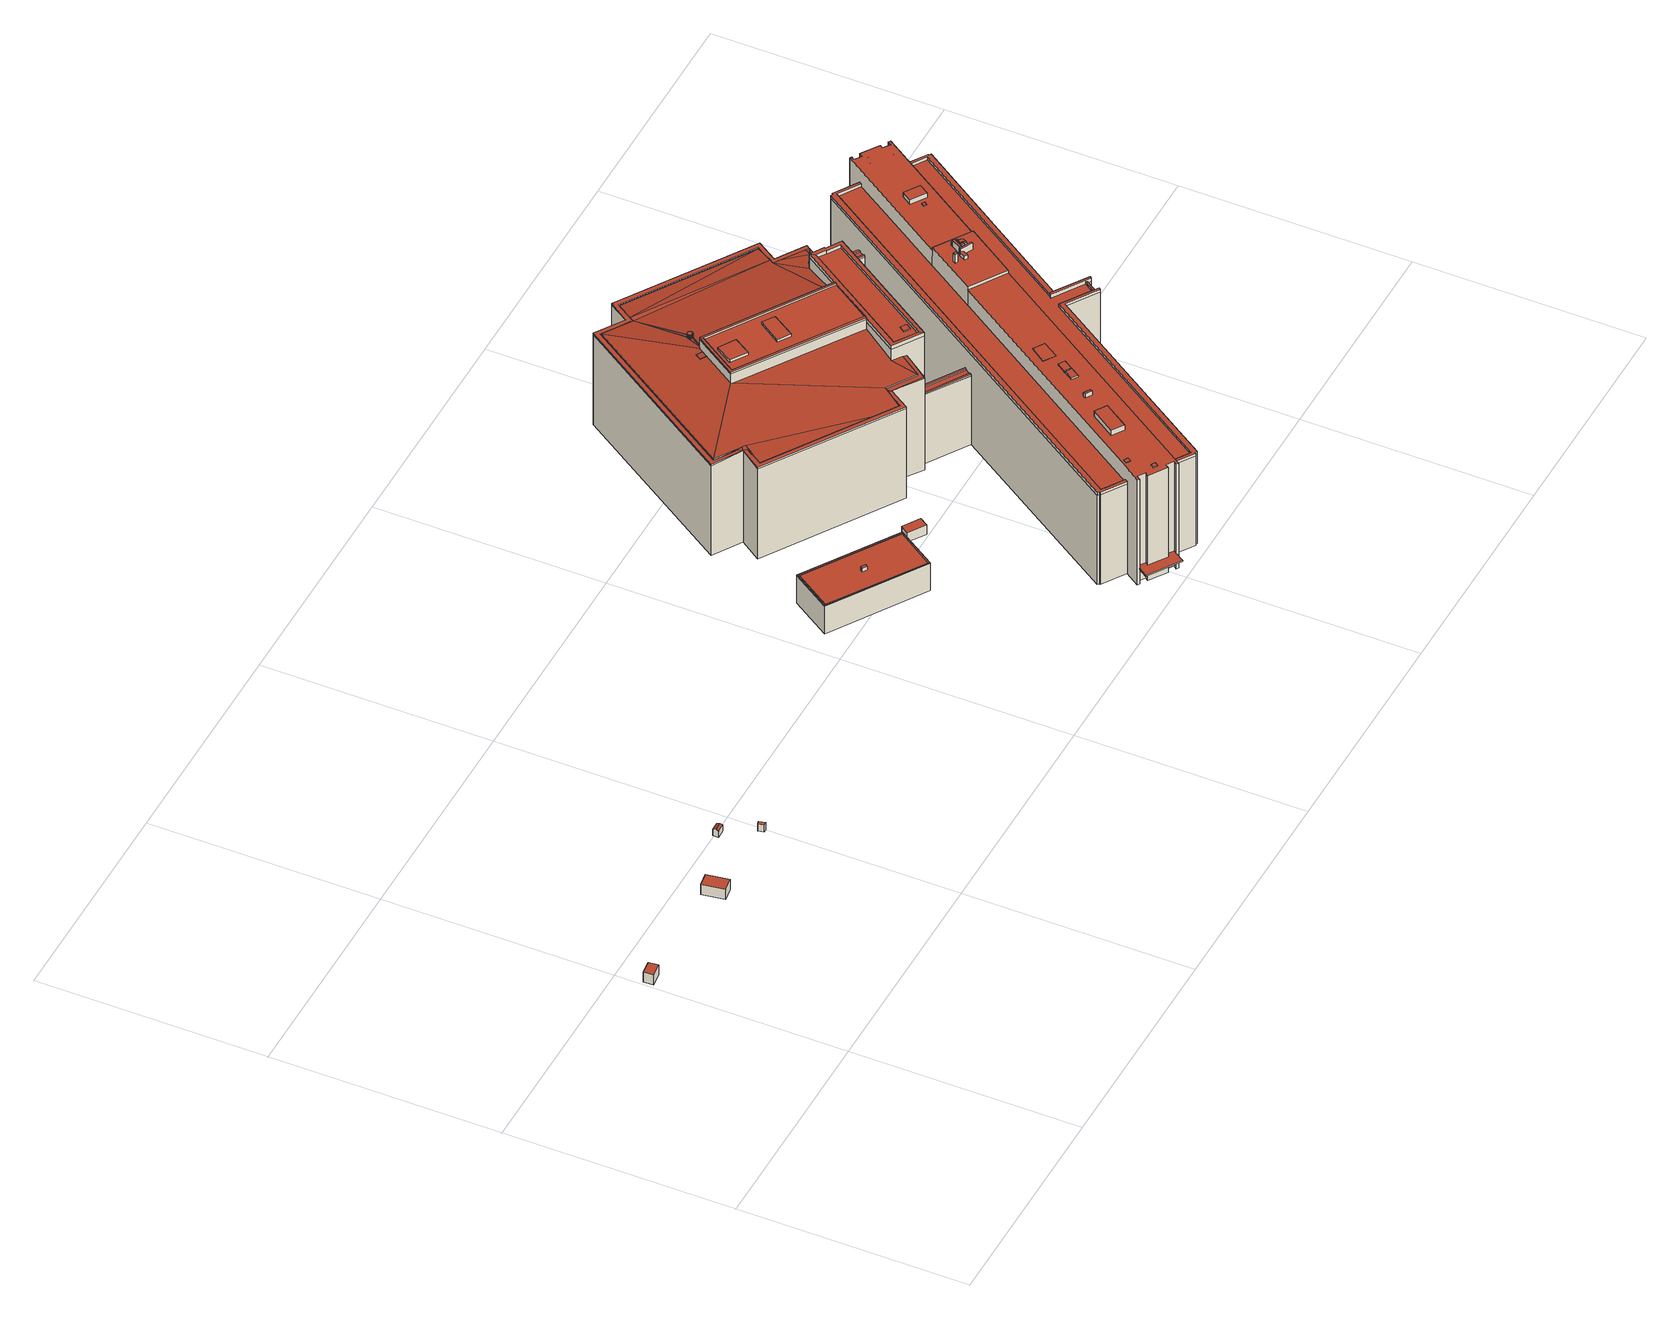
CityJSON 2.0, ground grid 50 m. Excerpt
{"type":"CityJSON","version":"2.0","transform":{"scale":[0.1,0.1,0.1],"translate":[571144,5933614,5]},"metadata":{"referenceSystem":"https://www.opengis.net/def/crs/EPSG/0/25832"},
"CityObjects":{
"building1":{"type":"Building","attributes":{"Grundfläche 2D":"6.489503","Grundhöhe NN":"5.031"},"geometry":[{"type":"Solid","lod":"3","boundaries":[[[[0,1,2,3]],[[4,5,3,2]],[[5,6,0,3]],[[6,7,1,0]],[[7,4,2,1]],[[7,6,5,4]]]],"semantics":{"surfaces":[{"type":"RoofSurface"},{"type":"WallSurface"},{"type":"GroundSurface"}],"values":[[0,1,1,1,1,2]]}}]},
"building2":{"type":"Building","attributes":{"Grundfläche 2D":"15.158426","Grundhöhe NN":"5.171"},"geometry":[{"type":"Solid","lod":"3","boundaries":[[[[8,9,10,11]],[[12,13,11,10]],[[13,14,8,11]],[[14,15,9,8]],[[15,12,10,9]],[[15,14,13,12]]]],"semantics":{"surfaces":[{"type":"RoofSurface"},{"type":"WallSurface"},{"type":"GroundSurface"}],"values":[[0,1,1,1,1,2]]}}]},
"building3":{"type":"Building","attributes":{"Grundfläche 2D":"2.538421","Grundhöhe NN":"5.578"},"geometry":[{"type":"Solid","lod":"3","boundaries":[[[[16,17,18,19]],[[20,17,16,21]],[[18,17,20,22,23]],[[19,18,23,24]],[[21,16,19,24,25]],[[20,21,25,22]],[[24,23,22,25]]]],"semantics":{"surfaces":[{"type":"RoofSurface"},{"type":"WallSurface"},{"type":"GroundSurface"}],"values":[[0,0,1,1,1,1,2]]}}]},
"building4":{"type":"Building","attributes":{"Grundfläche 2D":"0.992118","Grundhöhe NN":"5.465"},"geometry":[{"type":"Solid","lod":"3","boundaries":[[[[26,27,28,29]],[[30,31,29,28]],[[31,32,26,29]],[[32,33,27,26]],[[33,30,28,27]],[[33,32,31,30]]]],"semantics":{"surfaces":[{"type":"RoofSurface"},{"type":"WallSurface"},{"type":"GroundSurface"}],"values":[[0,1,1,1,1,2]]}}]},
"building5":{"type":"Building","attributes":{"Grundfläche 2D":"245.355735","Grundhöhe NN":"5.569"},"children":["building5-1","building5-2"],"geometry":[{"type":"MultiSurface","lod":"3","boundaries":[[[34,35,36,37,38,39,40,41]],[[42,43,44,45,46,47]],[[48,46,37,36]],[[45,44,39,38]],[[40,39,44,43]],[[43,42,41,40]],[[47,49,35,34]],[[49,48,36,35]],[[50,51,46,48]],[[51,52,47,46]],[[52,53,49,47]],[[53,50,48,49]],[[53,52,51,50]]],"semantics":{"surfaces":[{"type":"RoofSurface"},{"type":"WallSurface"},{"type":"GroundSurface"}],"values":[0,0,1,1,1,1,1,1,1,1,1,1,2]}}]},
"building5-1":{"type":"BuildingInstallation","parents":["building5"],"geometry":[{"type":"MultiSurface","lod":"3","boundaries":[[[41,38,37,34]],[[46,47,34,37]],[[38,41,42,45]]],"semantics":{"surfaces":[{"type":"RoofSurface"},{"type":"WallSurface"}],"values":[0,1,1]}}]},
"building5-2":{"type":"BuildingInstallation","parents":["building5"],"geometry":[{"type":"MultiSurface","lod":"3","boundaries":[[[54,55,56,57]],[[58,59,57,56]],[[59,60,54,57]],[[55,54,60,61]],[[56,55,61,58]]],"semantics":{"surfaces":[{"type":"RoofSurface"},{"type":"WallSurface"}],"values":[0,1,1,1,1]}}]},
"building6":{"type":"Building","attributes":{"Grundfläche 2D":"9.223180","Grundhöhe NN":"5.610"},"geometry":[{"type":"Solid","lod":"3","boundaries":[[[[62,63,64,65]],[[66,67,65,64]],[[67,68,62,65]],[[68,69,63,62]],[[69,66,64,63]],[[69,68,67,66]]]],"semantics":{"surfaces":[{"type":"RoofSurface"},{"type":"WallSurface"},{"type":"GroundSurface"}],"values":[[0,1,1,1,1,2]]}}]},
"building7":{"type":"Building","attributes":{"Grundfläche 2D":"2615.979974","Grundhöhe NN":"5.714"},"children":["building7-1","building7-2","building7-3","building7-4","building7-5","building7-6","building7-7"],"geometry":[{"type":"MultiSurface","lod":"3","boundaries":[[[70,71,72,73,74,75,76,77,78,79,80,81,82]],[[83,84,85,86,87,81,80,88,76,75]],[[89,90,91]],[[89,92,93,94,90]],[[95,96,94,93,97,98,99,100,101,102]],[[97,103,104,105,106,107,108,98]],[[107,109,110,111,112,113,108]],[[113,114,115,116,117,118,119,120,121,122,109,123,124,125]],[[113,112,126]],[[127,113,126]],[[128,129,130,131,132,133,113,127,134]],[[113,133,114]],[[109,122,135]],[[109,135,136]],[[109,136,137]],[[109,137,138]],[[139,140,141,142,143,144,145,146,109,138,147]],[[109,146,148]],[[109,148,110]],[[123,149,124]],[[150,151,124,149,152,153,154],[155,156,157,158,159,160,161,162,163,164,154,164,165]],[[166,151,150]],[[167,168,125]],[[168,113,125]],[[169,168,167]],[[170,171,172,102,101]],[[173,174,175]],[[176,177,178,179,180,181,182,183,184,185,186,187,188,189,190,191,192,193,194,195,174,196,197,198,199,200,201,202,203,204,205,206,207,208,209,210]],[[211,212,213,214]],[[215,216,217,218]],[[219,220,221,222],[223,224,225,226],[227,228,229,230]],[[231,232,233,234,235,236,237,238,239,240,241]],[[242,243,244,245,246,247,248,249,250,251,252,253]],[[254,255,256,257,258,259]],[[260,261,262,263,264,265,266,267]],[[268,269,270,271,272,273]],[[274,275,183,182,181,180,178,276,277,177,266,265,278,279,280]],[[261,209,270,269,281,262]],[[282,204,203,99,283,284,285]],[[272,285,284,273]],[[286,287,101,100,99,203,202,201,200,288,289,290,196,291,292,293,294]],[[291,196,174,196]],[[295,291,196,174]],[[296,295,174,173,297,298,299]],[[275,274,300]],[[301,302,303,275,300]],[[77,76,254,259]],[[259,258,78,77]],[[79,78,258,257]],[[257,256,80,79]],[[304,305,82,81]],[[305,306,70,82]],[[306,307,71,70]],[[307,308,309,310,74,73,72,71]],[[310,311,75,74]],[[83,75,311,312,313]],[[85,84,222,221]],[[86,314,315,316,87]],[[316,304,81,87]],[[88,80,256,255]],[[76,88,255,254]],[[304,317,318,305]],[[319,320,251,250,249,306,305,318,321]],[[153,301,300,150,154]],[[280,166,150,300,274]],[[278,124,151,166,280,279]],[[278,265,264,167,125,124]],[[169,167,264,263]],[[263,262,281,113,168,169]],[[268,108,113,281,269]],[[284,283,98,108,268,273]],[[101,100,99,98,283,99,100]],[[294,172,171,170,101,287,286]],[[294,293,292,95,102,172]],[[291,295,96,95,292]],[[94,96,295,296]],[[90,94,296,299]],[[298,91,90,299]],[[185,186,185,184,183,184]],[[322,187,186]],[[322,323,188,187]],[[323,324,189,188]],[[324,325,190,189]],[[325,326,191,190]],[[326,327,192,191]],[[327,193,192]],[[328,194,193]],[[328,329,195,194]],[[174,195,329]],[[197,196,290]],[[290,289,288,199,198,197]],[[202,201,200,199,288,200,201]],[[205,204,282]],[[282,285,272,271,208,207,206,205]],[[271,270,209,208]],[[260,210,209,261]],[[176,210,260,267]],[[266,177,176,267]],[[276,178,177]],[[177,277,276]],[[179,178,180]],[[214,213,227,230]],[[211,214,230,229]],[[212,211,229,228]],[[213,212,228,227]],[[218,217,223,226]],[[226,225,215,218]],[[216,215,225,224]],[[224,223,217,216]],[[330,331,332,333,239,238,237,236,235,334]],[[239,333,314,86,240]],[[85,241,240,86]],[[85,221,220,231,241]],[[220,219,232,231]],[[222,84,233,232,219]],[[84,83,234,233]],[[313,334,235,234,83]],[[315,92,89,316]],[[149,123,312,311]],[[298,297,335,317,304,316,89,91]],[[307,306,249,248,303]],[[336,319,321,337]],[[311,310,152,149]],[[153,152,310,309,308,307,303,302,301]],[[252,251,320,338]],[[253,252,338,339]],[[340,244,243,242,253,339,341]],[[245,244,340,342]],[[325,324,343,344]],[[326,325,344,345]],[[327,326,345,346]],[[193,327,346,347]],[[328,193,347,348]],[[329,328,348,349]],[[174,329,349,350]],[[175,174,350,351]],[[175,351,335,297,173]],[[246,245,342,352,336,337,353,354,355,186,185,184,183,275,303,248,247]],[[322,186,355,356]],[[323,322,356,357]],[[324,323,357,343]],[[358,359,103,97,333,332,331,330,334,107,106]],[[92,315,314,333,97,93]],[[109,107,334,313,312,123]],[[342,340,341,339,338,320,319,336,352]],[[335,351,350,349,348,347,346,345,344,343,357,356,355,354,353,337,321,318,317]]],"semantics":{"surfaces":[{"type":"RoofSurface"},{"type":"WallSurface"},{"type":"GroundSurface"}],"values":[0,0,0,0,0,0,0,0,0,0,0,0,0,0,0,0,0,0,0,0,0,0,0,0,0,0,0,0,0,0,0,0,0,0,0,0,0,0,0,0,0,0,0,0,0,0,1,1,1,1,1,1,1,1,1,1,1,1,1,1,1,1,1,1,1,1,1,1,1,1,1,1,1,1,1,1,1,1,1,1,1,1,1,1,1,1,1,1,1,1,1,1,1,1,1,1,1,1,1,1,1,1,1,1,1,1,1,1,1,1,1,1,1,1,1,1,1,1,1,1,1,1,1,1,1,1,1,1,1,1,1,1,1,1,1,1,1,1,1,1,1,1,1,1,2,2]}}]},
"building7-1":{"type":"BuildingInstallation","parents":["building7"],"geometry":[{"type":"MultiSurface","lod":"3","boundaries":[[[360,361,362,363]],[[364,365,363,362]],[[360,363,365,366]],[[366,367,361,360]],[[362,361,367,364]]],"semantics":{"surfaces":[{"type":"RoofSurface"},{"type":"WallSurface"}],"values":[0,1,1,1,1]}}]},
"building7-2":{"type":"BuildingInstallation","parents":["building7"],"geometry":[{"type":"MultiSurface","lod":"3","boundaries":[[[368,369,370,371,372,373,374,375]],[[370,369,158,157]],[[156,370,157]],[[165,371,370,156,155]],[[163,372,371,165,164]],[[373,372,163,162]],[[160,375,374,373,162,161]],[[159,158,369,368,375,160]]],"semantics":{"surfaces":[{"type":"RoofSurface"},{"type":"WallSurface"}],"values":[0,1,1,1,1,1,1,1]}}]},
"building7-3":{"type":"BuildingInstallation","parents":["building7"],"geometry":[{"type":"MultiSurface","lod":"3","boundaries":[[[376,377,378,379,380,381,382,383,384,385,386,387,388,389,390,391,392,393,394,395,396,397,398,399,400,401,402,403,404,405,406,407,408,409,410]],[[383,382,128,134]],[[384,383,134,127]],[[385,384,127,126]],[[382,381,129,128]],[[386,385,126,112]],[[387,386,112,111]],[[388,387,111,110]],[[389,388,110,148]],[[390,389,148,146]],[[391,390,146,145]],[[392,391,145,144]],[[393,392,144,143]],[[394,393,143,142]],[[395,394,142,141]],[[396,395,141,140]],[[397,396,140,139]],[[398,397,139,147]],[[399,398,147,138]],[[400,399,138,137]],[[401,400,137,136]],[[402,401,136,135]],[[403,402,135,122]],[[403,122,404]],[[122,121,404]],[[405,404,121,120]],[[406,405,120,119]],[[407,406,119,118]],[[408,407,118,117]],[[409,408,117,116]],[[410,409,116,115]],[[376,410,115,114]],[[377,376,114,133]],[[378,377,133,132]],[[379,378,132,131]],[[380,379,131,130]],[[381,380,130,129]]],"semantics":{"surfaces":[{"type":"RoofSurface"},{"type":"WallSurface"}],"values":[0,1,1,1,1,1,1,1,1,1,1,1,1,1,1,1,1,1,1,1,1,1,1,1,1,1,1,1,1,1,1,1,1,1,1,1,1]}}]},
"building7-4":{"type":"BuildingInstallation","parents":["building7"],"geometry":[{"type":"MultiSurface","lod":"3","boundaries":[[[411,412,413,414,415,416]],[[413,412,106,105]],[[414,413,105,104]],[[415,414,104,103]],[[106,412,411,416,415,103,359,358]]],"semantics":{"surfaces":[{"type":"RoofSurface"},{"type":"WallSurface"}],"values":[0,1,1,1,1]}}]},
"building7-5":{"type":"BuildingInstallation","parents":["building7"],"geometry":[{"type":"MultiSurface","lod":"3","boundaries":[[[417,418,419,420,421]],[[245,246,247,418,417,421]],[[247,243,419,418]],[[243,244,420,419]],[[244,245,421,420]]],"semantics":{"surfaces":[{"type":"RoofSurface"},{"type":"WallSurface"}],"values":[0,1,1,1,1]}}]},
"building7-6":{"type":"BuildingInstallation","parents":["building7"],"geometry":[{"type":"MultiSurface","lod":"3","boundaries":[[[422,423,424,425,426,427]],[[422,250,251,423]],[[251,252,424,423]],[[252,253,425,424]],[[253,242,426,425]],[[242,428,427,426]],[[428,250,422,427]]],"semantics":{"surfaces":[{"type":"RoofSurface"},{"type":"WallSurface"}],"values":[0,1,1,1,1,1,1]}}]},
"building7-7":{"type":"BuildingInstallation","parents":["building7"],"geometry":[{"type":"MultiSurface","lod":"3","boundaries":[[[429,430,431,432]],[[433,434,432,431]],[[435,436,430,429]],[[436,433,431,430]],[[434,435,429,432]],[[436,435,434,433]]],"semantics":{"surfaces":[{"type":"RoofSurface"},{"type":"WallSurface"},{"type":"OuterCeilingSurface"}],"values":[0,1,1,1,1,2]}}]},
"building8":{"type":"Building","attributes":{"Grundfläche 2D":"2421.689383","Grundhöhe NN":"5.549"},"children":["building8-1","building8-2","building8-3","building8-4","building8-5","building8-6","building8-7","building8-8","building8-9","building8-10","building8-11","building8-12","building8-13","building8-14","building8-15","building8-16","building8-17","building8-18","building8-19","building8-20","building8-21"],"geometry":[{"type":"MultiSurface","lod":"3","boundaries":[[[437,438,439,440,441,442,443,444]],[[445,446,447,448,449,450,451,452,453,454,455,456]],[[457,458,459,460,461,462,463,464,465,466,467,468,469,470,471]],[[472,473,474,475,476,477,478,479,480,481,482,483,484,485],[486,487,488,489],[490,491,492,493]],[[494,495,496,497]],[[498,499,500,501]],[[502,503,504,505,506,507,508,509]],[[510,511,512,513,514,515,516,517,518,519,520,521]],[[522,523,524,525,526,527,528,529,530,531,532,533,534,535]],[[536,537,538,539,540,541,542,543,544]],[[545,546,547,548]],[[549,550,551,552,553,554,555,556,557,558]],[[559,560,561,562]],[[533,532,441,440]],[[442,441,532,531]],[[444,443,530,563]],[[563,564,437,444]],[[564,565,438,437]],[[565,566,439,438]],[[567,450,449,568]],[[567,569,451,450]],[[452,451,569,570]],[[570,571,453,452]],[[572,454,453,571]],[[572,573,455,454]],[[526,574,575,525,524,446,445,456,455,573]],[[447,446,524,523]],[[523,522,448,447]],[[542,541,540,462,461,460]],[[540,539,463,462]],[[539,538,464,463]],[[465,464,538,537]],[[537,536,466,465]],[[576,577,468,467]],[[577,578,469,468]],[[578,579,470,469]],[[580,471,470,579]],[[580,581,457,471]],[[581,582,458,457]],[[582,583,459,458]],[[497,496,491,490]],[[494,497,490,493]],[[495,494,493,492]],[[496,495,492,491]],[[486,489,501,500]],[[489,488,498,501]],[[499,498,488,487]],[[500,499,487,486]],[[576,467,466,536,544,517,516,584,585]],[[440,439,566,586,587,519,518,534,533]],[[520,519,587,588]],[[521,520,588,589]],[[510,521,589,590]],[[512,511,591,592]],[[511,510,590,591]],[[513,512,592,593]],[[514,513,593,594]],[[515,514,594,595]],[[516,515,595,584]],[[550,596,597,551]],[[598,549,558,599]],[[550,549,598,596]],[[567,568,600,601]],[[569,567,601,602]],[[570,569,602,603]],[[571,570,603,604]],[[572,571,604,605]],[[573,572,605,606]],[[526,573,606,607]],[[527,526,607,608]],[[528,527,608,609]],[[529,528,609,610]],[[530,529,610,611]],[[563,530,611,612]],[[564,563,612,613]],[[565,564,613,614]],[[566,565,614,586]],[[562,561,615,340]],[[560,559,616,617]],[[561,560,617,615]],[[577,576,585,618]],[[578,577,618,619]],[[579,578,619,620]],[[508,507,621,622,580,579,620,623,502,509],[340,616,559,562]],[[582,581,624,625]],[[581,580,622,624]],[[583,582,625,626]],[[485,484,483,543,542,460,459,583,626,627,472]],[[473,472,627,628,599,558]],[[473,558,557,474]],[[629,599,628,630]],[[474,557,556,475]],[[476,555,554,477]],[[478,553,552,479]],[[631,629,630,632]],[[475,556,555,476]],[[633,631,632,634]],[[635,633,634,636]],[[477,554,553,478]],[[637,635,636,638]],[[639,637,638,640]],[[479,552,551,480]],[[597,639,640,641]],[[480,551,597,641,642,481]],[[568,449,448,522,535,482,481,642,600]],[[547,518,517,548]],[[545,548,517,544,543,483]],[[545,483,482,546]],[[547,546,482,535,534,518]],[[506,505,504,503,643,644]],[[507,506,644,621]],[[503,502,623,643]],[[639,597,596,598,599,629,631,633,635,637]],[[605,604,603,602,601,600,642,641,640,638,636,634,632,630,628,627,626,625,624,622,621,644,643,623,620,619,618,585,584,595,594,593,592,591,590,589,588,587,586,614,613,612,611,610,609,608,607,606]],[[617,616,340,615]]],"semantics":{"surfaces":[{"type":"RoofSurface"},{"type":"WallSurface"},{"type":"GroundSurface"}],"values":[0,0,0,0,0,0,0,0,0,0,0,0,0,1,1,1,1,1,1,1,1,1,1,1,1,1,1,1,1,1,1,1,1,1,1,1,1,1,1,1,1,1,1,1,1,1,1,1,1,1,1,1,1,1,1,1,1,1,1,1,1,1,1,1,1,1,1,1,1,1,1,1,1,1,1,1,1,1,1,1,1,1,1,1,1,1,1,1,1,1,1,1,1,1,1,1,1,1,1,1,1,1,1,1,1,1,1,1,1,1,1,1,2,2,2]}}]},
"building8-1":{"type":"BuildingInstallation","parents":["building8"],"geometry":[{"type":"MultiSurface","lod":"3","boundaries":[[[575,574,645,646]],[[575,646,647,525]],[[526,527,645,574]]],"semantics":{"surfaces":[{"type":"RoofSurface"},{"type":"WallSurface"}],"values":[0,1,1]}}]},
"building8-2":{"type":"BuildingInstallation","parents":["building8"],"geometry":[{"type":"MultiSurface","lod":"3","boundaries":[[[648,649,650,651]],[[648,651,652,653]],[[649,648,653,654]],[[651,650,655,652]],[[650,649,654,655]]],"semantics":{"surfaces":[{"type":"RoofSurface"},{"type":"WallSurface"}],"values":[0,1,1,1,1]}}]},
"building8-3":{"type":"BuildingInstallation","parents":["building8"],"geometry":[{"type":"MultiSurface","lod":"3","boundaries":[[[656,657,658,659]],[[659,658,660,661]],[[661,662,656,659]],[[657,656,662,663]],[[663,660,658,657]]],"semantics":{"surfaces":[{"type":"RoofSurface"},{"type":"WallSurface"}],"values":[0,1,1,1,1]}}]},
"building8-4":{"type":"BuildingInstallation","parents":["building8"],"geometry":[{"type":"MultiSurface","lod":"3","boundaries":[[[664,665,666,667]],[[668,669,667,666]],[[664,667,669,670]],[[670,671,665,664]],[[666,665,671,668]]],"semantics":{"surfaces":[{"type":"RoofSurface"},{"type":"WallSurface"}],"values":[0,1,1,1,1]}}]},
"building8-5":{"type":"BuildingInstallation","parents":["building8"],"geometry":[{"type":"MultiSurface","lod":"3","boundaries":[[[672,673,674,675]],[[675,674,676,677]],[[678,676,674,673]],[[677,679,672,675]],[[673,672,679,678]]],"semantics":{"surfaces":[{"type":"RoofSurface"},{"type":"WallSurface"}],"values":[0,1,1,1,1]}}]},
"building8-6":{"type":"BuildingInstallation","parents":["building8"],"geometry":[{"type":"MultiSurface","lod":"3","boundaries":[[[680,681,682,683]],[[683,682,684,685]],[[680,683,685,686]],[[681,680,686,687]],[[682,681,687,684]]],"semantics":{"surfaces":[{"type":"RoofSurface"},{"type":"WallSurface"}],"values":[0,1,1,1,1]}}]},
"building8-7":{"type":"BuildingInstallation","parents":["building8"],"geometry":[{"type":"MultiSurface","lod":"3","boundaries":[[[688,689,690,691,692,693,694,695]],[[696,697,694,693]],[[698,699,700,701,702,689,688,695,694,697]],[[702,703,690,689]],[[703,704,691,690]]],"semantics":{"surfaces":[{"type":"RoofSurface"},{"type":"WallSurface"}],"values":[0,1,1,1,1]}}]},
"building8-8":{"type":"BuildingInstallation","parents":["building8"],"geometry":[{"type":"MultiSurface","lod":"3","boundaries":[[[705,706,707]],[[708,709,710,700,699,707,706,711,712]],[[705,713,714,706]],[[698,715,707,699]],[[715,716,705,707]],[[717,718,714,713]],[[714,718,719,711,706]],[[719,720,712,711]],[[720,721,722,709,708,712]],[[722,723,701,700,710,709]]],"semantics":{"surfaces":[{"type":"RoofSurface"},{"type":"WallSurface"}],"values":[0,0,0,1,1,1,1,1,1,1]}}]},
"building8-9":{"type":"BuildingInstallation","parents":["building8"],"geometry":[{"type":"MultiSurface","lod":"3","boundaries":[[[724,725,726,727,728,729,730]],[[731,732,733,734,728,727,726]],[[734,735,729,728]],[[735,736,730,729]],[[736,737,724,730]],[[737,738,725,724]],[[739,731,726,725,738]]],"semantics":{"surfaces":[{"type":"RoofSurface"},{"type":"WallSurface"}],"values":[0,1,1,1,1,1,1]}}]},
"building8-10":{"type":"BuildingInstallation","parents":["building8"],"geometry":[{"type":"MultiSurface","lod":"3","boundaries":[[[732,731,740,741,742]],[[739,743,740,731]],[[741,740,743,744]],[[744,745,742,741]],[[732,742,745,733]]],"semantics":{"surfaces":[{"type":"RoofSurface"},{"type":"WallSurface"}],"values":[0,1,1,1,1]}}]},
"building8-11":{"type":"BuildingInstallation","parents":["building8"],"geometry":[{"type":"MultiSurface","lod":"3","boundaries":[[[746,747,748,749]],[[691,704,750,748,747]],[[750,751,749,748]],[[752,696,693,692,746,749,751,753,754,755]],[[692,691,747,746]]],"semantics":{"surfaces":[{"type":"RoofSurface"},{"type":"WallSurface"}],"values":[0,1,1,1,1]}}]},
"building8-12":{"type":"BuildingInstallation","parents":["building8"],"geometry":[{"type":"MultiSurface","lod":"3","boundaries":[[[713,705,755,754]],[[753,717,713,754]],[[752,755,705,716]]],"semantics":{"surfaces":[{"type":"RoofSurface"},{"type":"WallSurface"}],"values":[0,1,1]}}]},
"building8-13":{"type":"BuildingInstallation","parents":["building8"],"geometry":[{"type":"MultiSurface","lod":"3","boundaries":[[[756,757,758,759]],[[759,758,760,761]],[[756,759,761,762]],[[757,756,762,763]],[[758,757,763,760]]],"semantics":{"surfaces":[{"type":"RoofSurface"},{"type":"WallSurface"}],"values":[0,1,1,1,1]}}]},
"building8-14":{"type":"BuildingInstallation","parents":["building8"],"geometry":[{"type":"MultiSurface","lod":"3","boundaries":[[[764,765,766,767]],[[503,504,765,764]],[[504,509,766,765]],[[502,767,766,509]],[[502,503,764,767]]],"semantics":{"surfaces":[{"type":"RoofSurface"},{"type":"WallSurface"}],"values":[0,1,1,1,1]}}]},
"building8-15":{"type":"BuildingInstallation","parents":["building8"],"geometry":[{"type":"MultiSurface","lod":"3","boundaries":[[[768,769,770,771]],[[770,769,505,506]],[[771,770,506,507]],[[768,771,507,508]],[[769,768,508,505]]],"semantics":{"surfaces":[{"type":"RoofSurface"},{"type":"WallSurface"}],"values":[0,1,1,1,1]}}]},
"building8-16":{"type":"BuildingInstallation","parents":["building8"],"geometry":[{"type":"MultiSurface","lod":"3","boundaries":[[[772,773,774,775,776]],[[776,775,774,775]]],"semantics":{"surfaces":[{"type":"RoofSurface"},{"type":"WallSurface"}],"values":[0,1]}}]},
"building8-17":{"type":"BuildingInstallation","parents":["building8"],"geometry":[{"type":"MultiSurface","lod":"3","boundaries":[[[777,778,779,780]],[[781,782,780,779]],[[777,780,782,783]],[[778,777,783,784]],[[784,781,779,778]]],"semantics":{"surfaces":[{"type":"RoofSurface"},{"type":"WallSurface"}],"values":[0,1,1,1,1]}}]},
"building8-18":{"type":"BuildingInstallation","parents":["building8"],"geometry":[{"type":"MultiSurface","lod":"3","boundaries":[[[785,786,787,788]]],"semantics":{"surfaces":[{"type":"RoofSurface"}],"values":[0]}}]},
"building8-19":{"type":"BuildingInstallation","parents":["building8"],"geometry":[{"type":"MultiSurface","lod":"3","boundaries":[[[789,790,791,792]],[[793,794,792,791]],[[789,792,794,795]],[[795,796,790,789]],[[791,790,796,793]]],"semantics":{"surfaces":[{"type":"RoofSurface"},{"type":"WallSurface"}],"values":[0,1,1,1,1]}}]},
"building8-20":{"type":"BuildingInstallation","parents":["building8"],"geometry":[{"type":"MultiSurface","lod":"3","boundaries":[[[797,798,799,800]]],"semantics":{"surfaces":[{"type":"RoofSurface"}],"values":[0]}}]},
"building8-21":{"type":"BuildingInstallation","parents":["building8"],"geometry":[{"type":"MultiSurface","lod":"3","boundaries":[[[801,802,803,804,805,806]],[[805,529,530,443,442,801,806]],[[807,802,801,442,531]],[[807,808,647,646,645,527,528,804,803,802]],[[528,529,805,804]]],"semantics":{"surfaces":[{"type":"RoofSurface"},{"type":"WallSurface"}],"values":[0,1,1,1,1]}}]}
},
"vertices":[
[9,420,26],[39,424,26],[36,445,26],[7,442,26],[36,445,0],[7,442,0],[9,420,0],[39,424,0],
[286,400,28],[316,405,28],[308,454,28],[278,450,28],[308,454,2],[278,450,2],[286,400,2],[316,405,2],
[436,493,24],[455,494,24],[455,501,22],[436,500,22],[456,488,22],[436,487,22],[456,488,6],[455,501,6],[436,500,6],[436,487,6],
[489,415,24],[496,416,24],[493,430,24],[486,428,24],[493,430,5],[486,428,5],[489,415,5],[496,416,5],
[1247,426,78],[1303,513,78],[1104,643,78],[1048,556,78],[1052,557,78],[1105,638,78],[1299,511,78],[1246,430,78],[1246,430,77],[1299,511,77],[1105,638,77],[1052,557,77],[1048,556,77],[1247,426,77],[1104,643,77],[1303,513,77],[1104,643,6],[1048,556,6],[1247,426,6],[1303,513,6],
[1177,527,87],[1181,532,87],[1171,538,87],[1168,533,87],[1171,538,77],[1168,533,77],[1177,527,77],[1181,532,77],
[1389,502,30],[1401,521,30],[1365,544,30],[1353,526,30],[1365,544,6],[1353,526,6],[1389,502,6],[1401,521,6],
[1757,898,291],[1759,900,291],[1752,904,291],[1751,905,291],[1737,914,291],[1731,918,291],[1733,905,291],[1753,892,291],[1752,891,291],[1780,874,291],[1622,631,291],[1624,621,291],[1791,877,291],[1678,838,291],[1676,834,291],[1617,744,291],[1613,739,291],[1562,661,291],[1574,662,291],[1562,661,254],[1553,600,249],[1583,647,253],[1613,739,263],[1363,903,263],[1491,640,249],[1462,597,243],[1489,637,249],[1359,906,263],[1168,851,246],[1223,816,246],[1224,815,246],[1229,812,246],[1414,628,243],[1409,982,263],[1397,990,261],[1405,1002,261],[1416,994,263],[1423,1004,263],[1395,1201,246],[1427,1001,263],[1444,1039,258],[1445,1040,258],[1446,1041,258],[1456,1161,246],[1454,1040,258],[1454,1039,258],[1454,1038,258],[1455,1037,258],[1455,1036,258],[1454,1035,258],[1454,1034,258],[1453,1034,258],[1453,1033,258],[1678,838,263],[1719,990,248],[1725,999,247],[1447,1042,258],[1448,1042,258],[1450,1042,258],[1451,1042,258],[1452,1042,258],[1452,1041,258],[1453,1041,258],[1453,1040,258],[1449,1042,258],[1452,1032,258],[1451,1032,259],[1450,1032,259],[1449,1032,259],[1447,1032,259],[1446,1032,259],[1446,1033,259],[1445,1033,259],[1445,1034,259],[1444,1035,259],[1444,1036,259],[1444,1037,259],[1448,1032,259],[1444,1038,258],[1731,918,252],[1770,934,250],[1733,981,248],[1737,914,252],[1751,905,252],[1759,917,251],[1744,915,252],[1743,915,252],[1741,916,252],[1739,917,252],[1744,924,251],[1745,926,251],[1746,925,251],[1751,922,251],[1753,920,251],[1750,916,251],[1748,912,252],[1780,950,248],[1748,1035,243],[1462,1171,246],[1485,1206,243],[1224,805,246],[1223,803,246],[1199,768,243],[1555,588,245],[1493,627,245],[1552,585,245],[1750,1036,245],[1722,992,245],[1781,952,245],[1782,952,245],[1783,951,245],[1782,951,245],[1785,949,245],[1790,946,245],[1791,948,245],[1792,950,245],[1795,954,245],[1733,994,245],[1762,1039,245],[1483,1221,245],[1453,1176,245],[1392,1216,245],[1153,849,245],[1215,810,245],[1184,764,245],[1464,582,245],[1486,631,245],[1462,594,245],[1426,617,245],[1197,766,245],[1222,804,245],[1222,805,245],[1223,806,245],[1216,811,245],[1213,820,245],[1165,850,245],[1166,852,245],[1394,1202,245],[1395,1203,245],[1456,1163,245],[1485,1208,245],[1423,900,294],[1446,937,294],[1411,959,294],[1388,923,294],[1506,848,294],[1538,898,294],[1513,915,294],[1480,865,294],[1424,997,288],[1366,908,288],[1617,744,288],[1676,834,288],[1513,915,288],[1538,898,288],[1506,848,288],[1480,865,288],[1411,959,288],[1446,937,288],[1423,900,288],[1388,923,288],[1366,908,292],[1424,997,292],[1676,834,292],[1678,838,292],[1423,1004,292],[1416,994,292],[1416,993,292],[1415,992,292],[1359,906,292],[1613,739,292],[1617,744,292],[1877,872,183],[1885,883,183],[1888,888,183],[1792,950,183],[1791,948,183],[1789,946,183],[1759,900,183],[1757,898,183],[1767,892,183],[1772,889,183],[1794,922,183],[1874,868,183],[1733,905,283],[1574,662,283],[1622,631,283],[1780,874,283],[1752,891,283],[1753,892,283],[1485,1208,242],[1461,1171,244],[1462,1171,244],[1485,1206,242],[1748,1035,242],[1725,999,244],[1726,999,244],[1750,1036,242],[1395,1201,243],[1451,1164,245],[1452,1166,245],[1395,1203,242],[1394,1202,242],[1394,1200,243],[1772,938,247],[1789,946,246],[1733,984,245],[1731,986,245],[1719,990,245],[1733,981,245],[1780,950,246],[1456,1161,245],[1165,850,242],[1168,851,242],[1169,853,243],[1166,852,242],[1223,803,245],[1224,805,245],[1197,766,242],[1426,617,241],[1462,594,241],[1486,632,245],[1462,597,242],[1414,628,242],[1199,768,242],[1489,637,246],[1491,640,246],[1591,642,251],[1583,647,251],[1553,600,246],[1770,934,248],[1751,905,251],[1752,904,251],[1759,900,251],[1624,621,283],[1791,877,283],[1757,898,283],[1759,900,283],[1752,904,283],[1751,905,283],[1737,914,283],[1731,918,283],[1678,838,283],[1678,838,288],[1613,739,288],[1613,739,283],[1562,661,283],[1624,621,7],[1791,877,7],[1757,898,52],[1772,889,52],[1757,898,7],[1733,994,244],[1762,1039,241],[1483,1221,241],[1453,1176,244],[1392,1216,241],[1153,849,241],[1184,764,241],[1464,582,241],[1416,994,288],[1416,993,288],[1415,992,288],[1359,906,288],[1423,1004,288],[1591,642,7],[1759,900,52],[1759,900,7],[1794,922,52],[1874,868,52],[1888,888,52],[1885,883,52],[1792,950,52],[1483,1221,7],[1453,1176,7],[1392,1216,7],[1153,849,7],[1215,810,7],[1184,764,7],[1464,582,7],[1493,627,7],[1552,585,7],[1791,948,52],[1791,948,7],[1792,950,7],[1795,954,7],[1733,994,7],[1762,1039,7],[1416,993,263],[1415,992,263],
[1629,653,285],[1637,664,285],[1625,673,285],[1616,661,285],[1625,673,283],[1616,661,283],[1629,653,283],[1637,664,283],
[1744,924,256],[1739,917,257],[1741,916,257],[1748,912,257],[1753,920,256],[1751,922,256],[1746,925,256],[1745,926,256],
[1454,1040,268],[1453,1040,268],[1453,1041,268],[1452,1041,268],[1452,1042,268],[1451,1042,268],[1450,1042,268],[1449,1042,268],[1448,1042,268],[1447,1042,268],[1446,1041,268],[1445,1040,268],[1444,1039,268],[1444,1038,268],[1444,1037,268],[1444,1036,268],[1444,1035,268],[1445,1034,268],[1445,1033,268],[1446,1033,268],[1446,1032,268],[1447,1032,268],[1448,1032,268],[1449,1032,268],[1450,1032,268],[1451,1032,268],[1452,1032,268],[1453,1033,268],[1453,1034,268],[1454,1034,268],[1454,1035,268],[1455,1036,268],[1455,1037,268],[1454,1038,268],[1454,1039,268],
[1416,993,264],[1416,994,264],[1405,1002,263],[1397,990,263],[1409,982,264],[1415,992,264],
[1791,948,185],[1789,946,185],[1885,883,185],[1888,888,185],[1792,950,185],
[1767,892,187],[1772,889,187],[1794,922,187],[1874,868,187],[1877,872,187],[1792,928,187],[1792,928,183],
[1694,674,53],[1758,772,53],[1733,788,53],[1670,690,53],[1733,788,51],[1670,690,51],[1694,674,51],[1758,772,51],
[2129,855,245],[2131,857,245],[2079,890,245],[2076,885,245],[2123,855,245],[1874,473,245],[1882,468,245],[2134,852,245],[1920,402,245],[1855,445,245],[1585,31,245],[1538,61,245],[1535,56,245],[1586,22,245],[1587,25,245],[1592,22,245],[1861,435,245],[1928,391,245],[1931,395,245],[1923,400,245],[1407,142,245],[1406,140,245],[1457,107,245],[1461,112,245],[1460,112,245],[1421,137,245],[1421,138,245],[1414,142,245],[1952,966,245],[1999,936,245],[2002,941,245],[1950,975,245],[1949,972,245],[1944,975,245],[1403,145,245],[1436,75,278],[1440,72,278],[1445,79,278],[1461,69,278],[1456,62,278],[1494,37,278],[1499,45,278],[1515,34,278],[1510,27,278],[1514,24,278],[1860,555,278],[1783,605,278],[1461,112,278],[1457,107,278],[1529,175,278],[1565,229,278],[1590,213,278],[1554,159,278],[1663,385,278],[1686,419,278],[1709,404,278],[1687,369,278],[1687,369,279],[1709,404,279],[1686,419,279],[1663,385,279],[1590,213,291],[1565,229,291],[1529,175,291],[1554,159,291],[1671,556,184],[1575,618,184],[1572,614,184],[1564,603,184],[1562,599,184],[1658,537,184],[1661,541,184],[1669,552,184],[2076,928,279],[2080,935,279],[2042,960,279],[2037,952,279],[2022,963,279],[2026,970,279],[2022,972,279],[1855,715,279],[1932,665,279],[2100,922,279],[2096,925,279],[2091,917,279],[1538,61,238],[1585,31,238],[1855,445,238],[1920,402,238],[1923,400,238],[1939,425,238],[1947,420,238],[1949,423,238],[1882,468,238],[1874,473,238],[2123,855,238],[2076,885,238],[1932,665,238],[1860,555,238],[1999,936,238],[1952,966,238],[1414,142,238],[1421,138,238],[1421,137,238],[1460,112,238],[1461,112,238],[1783,605,238],[1855,715,238],[1783,605,285],[1860,555,285],[1932,665,285],[1855,715,285],[1427,53,45],[1497,7,45],[1510,27,45],[1515,34,45],[1499,45,45],[1494,37,45],[1456,62,45],[1461,69,45],[1445,79,45],[1440,72,45],[1936,962,54],[1902,983,54],[1854,910,54],[1888,888,54],[2134,852,238],[2129,855,238],[2131,857,238],[2079,890,238],[1586,22,238],[1535,56,238],[1587,25,238],[1592,22,238],[1861,435,238],[1928,391,238],[1931,395,238],[1923,400,244],[1920,402,244],[2002,941,238],[1950,975,238],[1949,972,238],[1944,975,238],[1403,145,238],[1407,142,238],[1406,140,238],[1457,107,238],[2022,972,5],[2002,941,5],[2079,890,5],[2100,922,5],[2096,925,5],[2091,917,5],[2076,928,5],[2080,935,5],[2042,960,5],[2037,952,5],[2022,963,5],[2026,970,5],[1497,7,43],[1510,27,43],[1427,53,43],[1440,72,43],[1535,56,5],[1586,22,5],[1587,25,5],[1592,22,5],[1861,435,5],[1928,391,5],[1931,395,5],[1923,400,5],[1939,425,5],[1947,420,5],[1949,423,5],[1882,468,5],[2134,852,5],[2129,855,5],[2131,857,5],[1854,910,52],[1936,962,52],[1902,983,52],[1950,975,5],[1949,972,5],[1944,975,5],[1658,537,5],[1403,145,5],[1671,556,5],[1407,142,5],[1406,140,5],[1457,107,5],[1436,75,5],[1440,72,5],[1445,79,43],[1445,79,5],[1461,69,43],[1461,69,5],[1456,62,43],[1456,62,5],[1494,37,43],[1494,37,5],[1499,45,43],[1499,45,5],[1515,34,43],[1515,34,5],[1510,27,5],[1514,24,5],[1575,618,5],[1562,599,5],
[1939,425,244],[1936,427,244],[1936,427,238],
[1479,110,279],[1484,118,279],[1476,123,279],[1471,115,279],[1471,115,278],[1479,110,278],[1484,118,278],[1476,123,278],
[1678,346,282],[1665,354,282],[1652,335,282],[1665,326,282],[1652,335,278],[1665,326,278],[1678,346,278],[1665,354,278],
[1652,305,282],[1664,325,282],[1651,333,282],[1639,314,282],[1651,333,278],[1639,314,278],[1652,305,278],[1664,325,278],
[1489,57,280],[1494,65,280],[1486,69,280],[1481,62,280],[1486,69,278],[1481,62,278],[1494,65,278],[1489,57,278],
[1617,258,289],[1621,265,287],[1607,273,287],[1603,267,289],[1607,273,278],[1603,267,278],[1617,258,278],[1621,265,278],
[1887,677,295],[1888,678,295],[1877,685,295],[1875,682,295],[1879,679,295],[1877,675,295],[1883,671,295],[1883,672,295],[1877,675,285],[1883,671,285],[1883,672,285],[1883,672,292],[1887,677,292],[1887,677,285],[1888,678,285],[1877,685,285],[1875,682,285],
[1888,665,292],[1893,662,292],[1890,667,292],[1896,670,292],[1895,672,292],[1894,673,292],[1896,667,292],[1896,669,292],[1886,661,292],[1890,658,292],[1890,667,285],[1888,665,285],[1886,661,285],[1890,658,285],[1896,667,285],[1896,669,285],[1896,670,285],[1895,672,285],[1894,673,285],
[1868,655,302],[1861,659,302],[1859,656,302],[1864,653,302],[1884,642,302],[1886,647,302],[1868,656,302],[1859,656,294],[1864,653,294],[1864,653,285],[1884,642,285],[1886,647,285],[1868,656,285],[1868,655,285],[1861,659,285],[1859,656,285],
[1857,657,294],[1850,644,294],[1857,640,294],[1857,657,285],[1850,644,285],[1857,640,285],
[1879,679,302],[1875,682,302],[1862,661,302],[1867,658,302],[1862,661,285],[1867,658,285],[1875,672,285],[1873,668,285],[1873,668,292],[1875,672,292],
[1840,653,307],[1844,659,307],[1837,662,307],[1834,656,307],[1837,662,285],[1834,656,285],[1840,653,285],[1844,659,285],
[1575,618,187],[1572,614,187],[1669,552,187],[1671,556,187],
[1661,541,187],[1564,603,187],[1562,599,187],[1658,537,187],
[2039,940,279],[2032,945,279],[2027,937,279],[2028,935,279],[2034,932,279],
[1960,784,281],[1966,780,281],[1970,787,281],[1964,790,281],[1970,787,279],[1964,790,279],[1960,784,279],[1966,780,279],
[2062,891,279],[2068,900,279],[2060,906,279],[2054,897,279],
[1986,789,291],[1999,810,291],[1967,831,291],[1953,810,291],[1967,831,279],[1953,810,279],[1986,789,279],[1999,810,279],
[2016,936,279],[2010,926,279],[2019,920,279],[2025,930,279],
[1874,473,248],[1870,469,248],[1871,469,248],[1947,420,248],[1949,423,248],[1882,468,248],[1870,469,238],[1871,469,238]
]}
